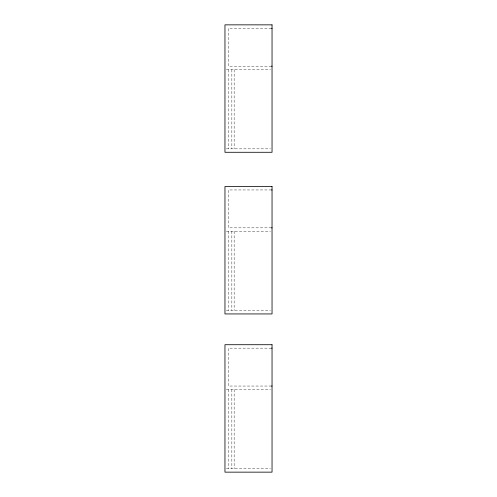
<?xml version="1.0" encoding="UTF-8"?>
<svg xmlns="http://www.w3.org/2000/svg" width="497" height="497" viewBox="0 0 497 497"><rect width="100%" height="100%" fill="white"/><g stroke="black" fill="none" stroke-linecap="round" stroke-linejoin="round"><path stroke-width="0.37" stroke-dasharray="2.48 1.86" d="M271.461 28.292L228.409 28.292L228.409 66.182L272.039 66.182M226.34 69.623L270.505 69.623M226.34 148.845L270.505 148.845M271.461 189.947L228.409 189.947L228.409 227.837L272.039 227.837M226.34 231.279L270.505 231.279M226.34 310.495L270.505 310.495M271.461 348.155L228.409 348.155L228.409 386.045L272.039 386.045M226.34 389.486L270.505 389.486M226.34 468.708L270.505 468.708M234.149 69.623L234.149 148.845M234.149 231.279L234.149 310.495M234.149 389.486L234.149 468.708M231.85 69.623L231.85 148.845M231.85 231.279L231.85 310.495M231.85 389.486L231.85 468.708M228.409 69.623L228.409 148.845M228.409 231.279L228.409 310.495M228.409 389.486L228.409 468.708"/><path stroke-width="0.75" d="M271.461 28.292L272.039 28.292M271.461 66.182L272.039 66.182M271.461 189.947L272.039 189.947M271.461 227.837L272.039 227.837M271.461 348.155L272.039 348.155M271.461 386.045L272.039 386.045M272.039 24.85L224.961 24.85L224.961 152.287L272.039 152.287L272.039 24.85M272.039 186.505L224.961 186.505L224.961 313.942L272.039 313.942L272.039 186.505M272.039 344.713L224.961 344.713L224.961 472.15L272.039 472.15L272.039 344.713"/></g></svg>
